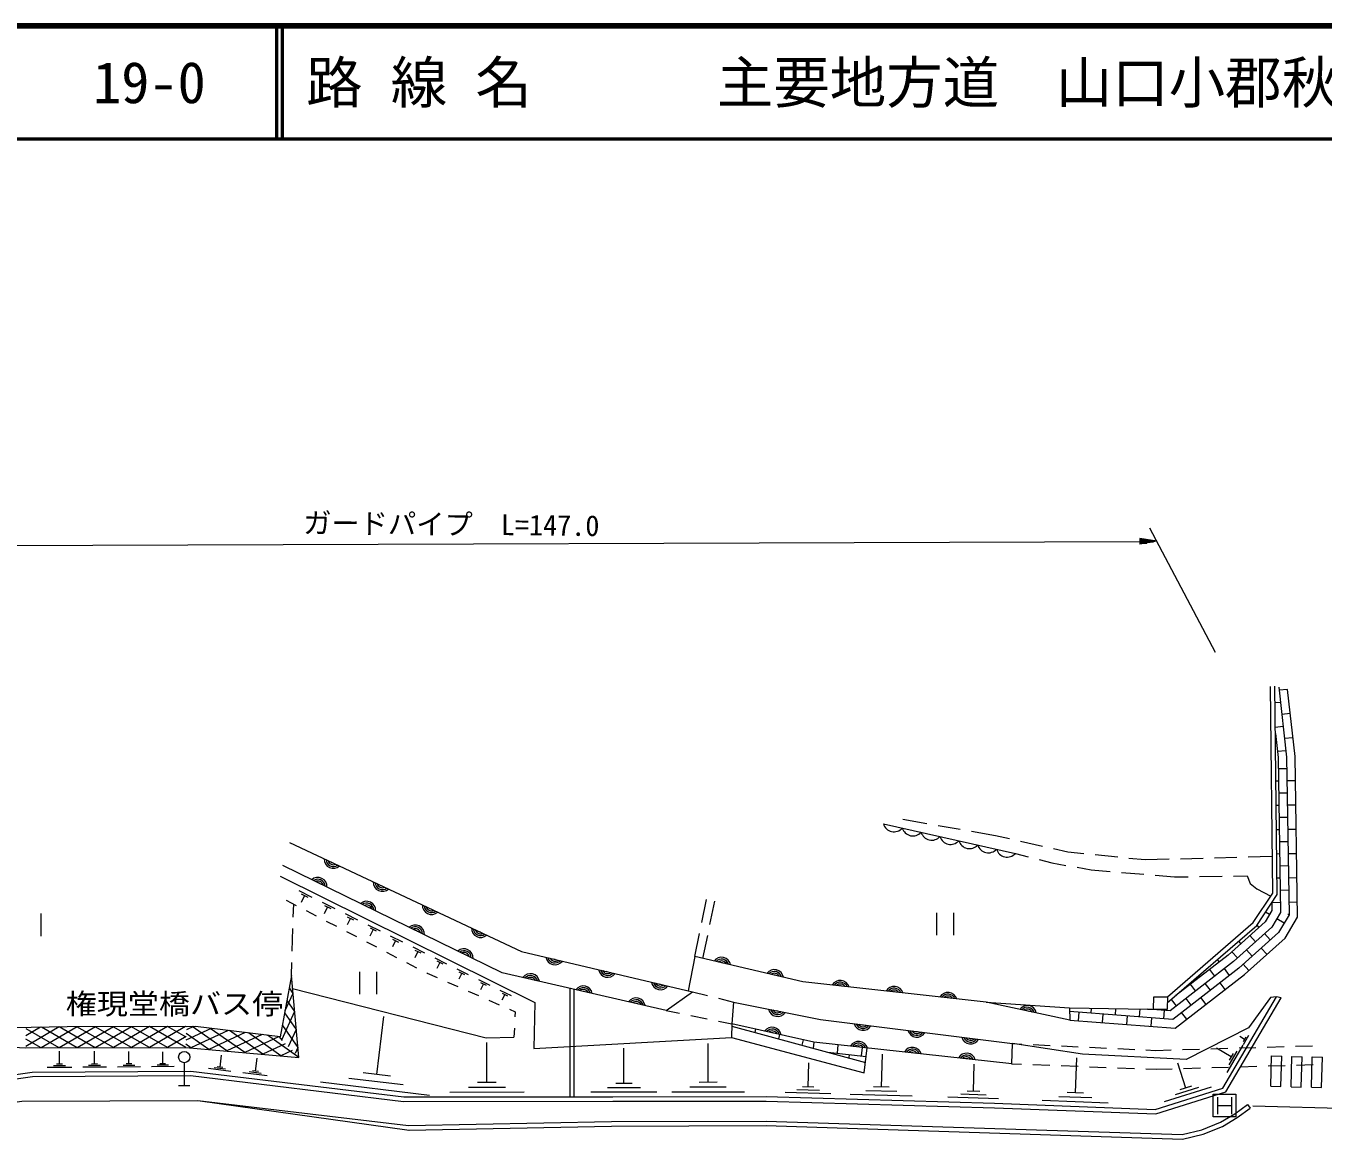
# Model space of a CAD drawing. Units: millimetres, scale not verified. Extents: x 40000 to 680000, y 20000 to 380000.
# Drawn here: x 155580 to 270404, y 281505 to 380000 of the extents above; entities that cross this region are included whole.
import ezdxf
from ezdxf.enums import TextEntityAlignment as Align

# ---------------------------------------------------------------- set-up
doc = ezdxf.new("R2010")
doc.units = ezdxf.units.MM
doc.header["$LTSCALE"] = 1000
for name, color, linetype, lineweight in [('M-BGD', 7, 'Continuous', 13), ('M-STR-HTXT', 7, 'Continuous', 13), ('M-STR-STRC', 7, 'Continuous', 13), ('M-STR-STRD', 7, 'Continuous', 13), ('M-TTL', 2, 'Continuous', 140), ('M-TTL-LINE', 7, 'Continuous', 50)]:
    doc.layers.add(name, color=color, linetype=linetype, lineweight=lineweight)
doc.layers.add('M-BGD-HTXT', color=7, linetype='Continuous')
doc.layers.add('M-TTL-TXT', color=7, linetype='Continuous')
doc.styles.add('ＭＳ ゴシック', font='')
doc.styles.get('ＭＳ ゴシック').set_extended_font_data('MS Gothic')

msp = doc.modelspace()

# ---------------------------------------------------------------- linework, layer by layer
at = {"layer": 'M-BGD'}
for p, q in [((266482, 321483), (267173, 315306)), ((267257, 321295), (266512, 321211)), ((266632, 320143), (266155, 320090)), ((267497, 319158), (266751, 319075)), ((266871, 318006), (266179, 317929)), ((266185, 317388), (266424, 315258)), ((267736, 317022), (266990, 316938)), ((266245, 316855), (266191, 316849)), ((267110, 315870), (266365, 315786)), ((266424, 315258), (266638, 301538)), ((267173, 315306), (267391, 301335)), ((267189, 314267), (266439, 314255)), ((266456, 313180), (266233, 313177)), ((267956, 313204), (267206, 313192)), ((267223, 312117), (266473, 312105)), ((266490, 311031), (266257, 311027)), ((267989, 311054), (267240, 311042)), ((231485, 309396), (243169, 306780)), ((233216, 309807), (235336, 309434)), ((236321, 309260), (238291, 308913)), ((266523, 308881), (266281, 308877)), ((267256, 309967), (266506, 309956)), ((268023, 308904), (267273, 308893)), ((239276, 308740), (241396, 308366)), ((241396, 308366), (242648, 308085)), ((243624, 307865), (245575, 307426)), ((267290, 307818), (266540, 307806)), ((243169, 306780), (244304, 306485)), ((246551, 307207), (247803, 306925)), ((247803, 306925), (249239, 306779)), ((250234, 306677), (252223, 306475)), ((266557, 306731), (266306, 306727)), ((268056, 306754), (267307, 306743)), ((245271, 306234), (246406, 305939)), ((246406, 305939), (247643, 305725)), ((248628, 305554), (249865, 305340)), ((253218, 306373), (254654, 306227)), ((254654, 306227), (256782, 306286)), ((257782, 306313), (259781, 306368)), ((260781, 306396), (262780, 306451)), ((263779, 306479), (265908, 306538)), ((267323, 305668), (266573, 305656)), ((249865, 305340), (251564, 305192)), ((252560, 305105), (254552, 304932)), ((255549, 304845), (257247, 304697)), ((257247, 304697), (258462, 304714)), ((259462, 304728), (261462, 304755)), ((262462, 304769), (263677, 304786)), ((263677, 304786), (263943, 304121)), ((266590, 304581), (266330, 304577)), ((268090, 304605), (267340, 304593)), ((179736, 303487), (180884, 302919)), ((179947, 303192), (180521, 302908)), ((263943, 304121), (264541, 303655)), ((264541, 303655), (265769, 302984)), ((267357, 303518), (266607, 303507)), ((178616, 302633), (179505, 302174)), ((179248, 301133), (179287, 302286)), ((180234, 303050), (179931, 302438)), ((181790, 302471), (182918, 301913)), ((182279, 302042), (181982, 301440)), ((181997, 302181), (182562, 301902)), ((215413, 300659), (215835, 302691)), ((216132, 300501), (216556, 302541)), ((265874, 302418), (265884, 301741)), ((266624, 302432), (265875, 302420)), ((268123, 302455), (267374, 302443)), ((156905, 301454), (156905, 299454)), ((180393, 301715), (181281, 301256)), ((183824, 301465), (184934, 300916)), ((184306, 301043), (184013, 300451)), ((184028, 301180), (184583, 300905)), ((236183, 301536), (236183, 299536)), ((237683, 301536), (237683, 299536)), ((265884, 301741), (265281, 300739)), ((265662, 301372), (265318, 301579)), ((266638, 301538), (265866, 300257)), ((266947, 300598), (266305, 300985)), ((267391, 301335), (266451, 299774)), ((267390, 301368), (267273, 301367)), ((179147, 298135), (179215, 300134)), ((182170, 300797), (183058, 300338)), ((183946, 299878), (184835, 299419)), ((185839, 300468), (186930, 299929)), ((186313, 300053), (186025, 299471)), ((186040, 300188), (186586, 299918)), ((265281, 300739), (262001, 297783)), ((265866, 300257), (262482, 297207)), ((266451, 299774), (262963, 296631)), ((264731, 300243), (264559, 300434)), ((185723, 298960), (186611, 298501)), ((187836, 299481), (188909, 298950)), ((188302, 299072), (188019, 298500)), ((188034, 299205), (188570, 298940)), ((214787, 297648), (215209, 299680)), ((215505, 297481), (215929, 299521)), ((263134, 298804), (262940, 299018)), ((264434, 298966), (263932, 299524)), ((265735, 299129), (265233, 299686)), ((187500, 298042), (188388, 297583)), ((189814, 298502), (190868, 297981)), ((190272, 298101), (189994, 297539)), ((190008, 298231), (190535, 297971)), ((191774, 297533), (192809, 297021)), ((214787, 297648), (214200, 294633)), ((262001, 297783), (257378, 294207)), ((262837, 297527), (262335, 298084)), ((264138, 297690), (263636, 298247)), ((265439, 297852), (264936, 298409)), ((179074, 295983), (179113, 297136)), ((185105, 296314), (185105, 294314)), ((186605, 296314), (186605, 294314)), ((189277, 297123), (190165, 296664)), ((192223, 297139), (191950, 296586)), ((191964, 297267), (192482, 297011)), ((193715, 296573), (194733, 296070)), ((193902, 296311), (194411, 296060)), ((262482, 297207), (256864, 292861)), ((262963, 296631), (257095, 292091)), ((260826, 295926), (260367, 296519)), ((261217, 297177), (261055, 297387)), ((262135, 295990), (261676, 296584)), ((263841, 296413), (263339, 296970)), ((191053, 296205), (191098, 296182)), ((191098, 296182), (191968, 295800)), ((192883, 295399), (193799, 294997)), ((194157, 296186), (193888, 295643)), ((195638, 295622), (196638, 295127)), ((196072, 295241), (195808, 294708)), ((195822, 295365), (196322, 295118)), ((259125, 294610), (258666, 295204)), ((259517, 295861), (259426, 295978)), ((260434, 294675), (259976, 295268)), ((261744, 294739), (261285, 295333)), ((179220, 294389), (178512, 292854)), ((178876, 294877), (179220, 294389)), ((194715, 294595), (195631, 294193)), ((197543, 294680), (198525, 294194)), ((197969, 294306), (197710, 293782)), ((197724, 294427), (198215, 294184)), ((203751, 285244), (203746, 294840)), ((204124, 285245), (204119, 294755)), ((212248, 292887), (214579, 294544)), ((214579, 294544), (215912, 294205)), ((216882, 293958), (218215, 293618)), ((257816, 294546), (257797, 294570)), ((258734, 293359), (258275, 293953)), ((260043, 293424), (259584, 294017)), ((266704, 294014), (266287, 294094)), ((178677, 293772), (179367, 292796)), ((196546, 293792), (197462, 293390)), ((198378, 292988), (198879, 292768)), ((212248, 292887), (213449, 292640)), ((218215, 293618), (218078, 291690)), ((247946, 293116), (256605, 292983)), ((249878, 292638), (249912, 293086)), ((252022, 292475), (252066, 293053)), ((254166, 292313), (254220, 293020)), ((256864, 292861), (254902, 293009)), ((255295, 292980), (255297, 293003)), ((256310, 292151), (256367, 292899)), ((257425, 293295), (256983, 293865)), ((179367, 292796), (178200, 290267)), ((178479, 292667), (179513, 291203)), ((186635, 287224), (187259, 292358)), ((198879, 292768), (198860, 292316)), ((214428, 292439), (215898, 292137)), ((216877, 291936), (218078, 291690)), ((218078, 291690), (218040, 290477)), ((257095, 292091), (247955, 292783)), ((248750, 291971), (248807, 292719)), ((250894, 291809), (250950, 292557)), ((253038, 291646), (253094, 292394)), ((255182, 291484), (255238, 292232)), ((258342, 292108), (257884, 292702)), ((158513, 291424), (155556, 289702)), ((156870, 291393), (155581, 290642)), ((158519, 289576), (155597, 291248)), ((160128, 291440), (156919, 289570)), ((160119, 289583), (156951, 291395)), ((161719, 289589), (158510, 291424)), ((161723, 291443), (158519, 289576)), ((163319, 289595), (160095, 291440)), ((163317, 291446), (160119, 289583)), ((164919, 289601), (161700, 291443)), ((164912, 291449), (161719, 289589)), ((166519, 289608), (163306, 291446)), ((166506, 291452), (163319, 289595)), ((168119, 289614), (164911, 291449)), ((168101, 291455), (164919, 289601)), ((169719, 289620), (166516, 291452)), ((169696, 291458), (166519, 289608)), ((169759, 290569), (168119, 289614)), ((169757, 290520), (168122, 291455)), ((169795, 291420), (169727, 291459)), ((171964, 291293), (169746, 290261)), ((171770, 289439), (169770, 290842)), ((170425, 291460), (169784, 291161)), ((173470, 291111), (170177, 289580)), ((173364, 289298), (170283, 291460)), ((174975, 290929), (171770, 289439)), ((174958, 289156), (171902, 291301)), ((176481, 290747), (173364, 289298)), ((176552, 289015), (173585, 291097)), ((177929, 290538), (174958, 289156)), ((178145, 288874), (175268, 290894)), ((179739, 288733), (176951, 290690)), ((178006, 290562), (178249, 290219)), ((178280, 291561), (179659, 289610)), ((179513, 291203), (178804, 289666)), ((198817, 291317), (198782, 290507)), ((218072, 291491), (229904, 288288)), ((220177, 291224), (220114, 290938)), ((222276, 290759), (222191, 290376)), ((263460, 290322), (263030, 290574)), ((263805, 290661), (263331, 289855)), ((263579, 290523), (263342, 290120)), ((156919, 289570), (155573, 290340)), ((170177, 289580), (169730, 289893)), ((178532, 289937), (176552, 289015)), ((179659, 289610), (179407, 289064)), ((196392, 286516), (196388, 290039)), ((208519, 286431), (208514, 289547)), ((215967, 286523), (215962, 289962)), ((224375, 290294), (224269, 289814)), ((225328, 290082), (225269, 289543)), ((227465, 289849), (227383, 289103)), ((229602, 289615), (229521, 288869)), ((242864, 288165), (242901, 289949)), ((242901, 289949), (243743, 289910)), ((244741, 289863), (246240, 289792)), ((247239, 289745), (248737, 289674)), ((249736, 289627), (251234, 289557)), ((252233, 289510), (253732, 289439)), ((254730, 289392), (255572, 289352)), ((255572, 289352), (256967, 289393)), ((257967, 289422), (259466, 289466)), ((260466, 289495), (261965, 289539)), ((262264, 288780), (260972, 289540)), ((263299, 289801), (261875, 287379)), ((262965, 289568), (264464, 289612)), ((265464, 289641), (266963, 289685)), ((267963, 289714), (269462, 289758)), ((158548, 288131), (158540, 289285)), ((161652, 288145), (161644, 289267)), ((164699, 288157), (164692, 289249)), ((167690, 288170), (167683, 289232)), ((169594, 288255), (169594, 286255)), ((172759, 287878), (172887, 288938)), ((175895, 287518), (176034, 288660)), ((179136, 289335), (178145, 288874)), ((224833, 286100), (224896, 288251)), ((226563, 289193), (229968, 288821)), ((228452, 288986), (228420, 288690)), ((231306, 286102), (231391, 289018)), ((248482, 285584), (248601, 288693)), ((258247, 286009), (257553, 288219)), ((262781, 289291), (262069, 288080)), ((262442, 289083), (262086, 288477)), ((265781, 286173), (265848, 288857)), ((265848, 288857), (266748, 288834)), ((266681, 286150), (266748, 288834)), ((267581, 286128), (267648, 288812)), ((267648, 288812), (268548, 288789)), ((268481, 286106), (268548, 288789)), ((269380, 286083), (269447, 288767)), ((269447, 288767), (270347, 288744)), ((270280, 286061), (270347, 288744)), ((159631, 287850), (157468, 287836)), ((159089, 287991), (158008, 287984)), ((158818, 288133), (158277, 288130)), ((162706, 287871), (160602, 287857)), ((162179, 288008), (161127, 288001)), ((161915, 288146), (161389, 288143)), ((165724, 287891), (163677, 287878)), ((165212, 288024), (164188, 288017)), ((164955, 288159), (164443, 288156)), ((168687, 287911), (166696, 287898)), ((168189, 288041), (167193, 288034)), ((167939, 288172), (167441, 288168)), ((173720, 287492), (171733, 287734)), ((173239, 287685), (172246, 287806)), ((173007, 287848), (172510, 287909)), ((176931, 287102), (174790, 287362)), ((176413, 287310), (175343, 287440)), ((176163, 287485), (175628, 287550)), ((187838, 287078), (185432, 287370)), ((239461, 285733), (239531, 288126)), ((242817, 288167), (243723, 288133)), ((244722, 288095), (246221, 288039)), ((247220, 288001), (248719, 287945)), ((249719, 287907), (251217, 287850)), ((252217, 287813), (253716, 287756)), ((254715, 287719), (255621, 287684)), ((255621, 287684), (257046, 287726)), ((258046, 287755), (259545, 287799)), ((260545, 287828), (262044, 287872)), ((263044, 287901), (264543, 287945)), ((265543, 287974), (267042, 288018)), ((268042, 288047), (269541, 288091)), ((169094, 286255), (170094, 286255)), ((191292, 285355), (181666, 286526)), ((188963, 286290), (184151, 286875)), ((198044, 286078), (194742, 286074)), ((197218, 286517), (195567, 286515)), ((209980, 286043), (207059, 286039)), ((209250, 286432), (207789, 286430)), ((217580, 286095), (214356, 286090)), ((216773, 286524), (215161, 286522)), ((225338, 286085), (224329, 286115)), ((231989, 286082), (230622, 286122)), ((260492, 286108), (256349, 284806)), ((259370, 286059), (257298, 285408)), ((258765, 286172), (257729, 285847)), ((265781, 286173), (266681, 286150)), ((267581, 286128), (268481, 286106)), ((269380, 286083), (270280, 286061)), ((199696, 285639), (193091, 285631)), ((211442, 285656), (205599, 285647)), ((219192, 285668), (212744, 285658)), ((226835, 285503), (222801, 285621)), ((225834, 285802), (223817, 285861)), ((234018, 285293), (228551, 285453)), ((232662, 285698), (229928, 285778)), ((241687, 285069), (237201, 285200)), ((240574, 285401), (238331, 285467)), ((240022, 285717), (238901, 285749)), ((251367, 284694), (245537, 284918)), ((249924, 285139), (247009, 285251)), ((249211, 285556), (247753, 285612)), ((264190, 284437), (278311, 284084))]:
    msp.add_line(p, q, dxfattribs=at)
for points in [[(256613, 293545), (264534, 300396), (266346, 303131), (266138, 321566)], [(256621, 294081), (264231, 300663), (265945, 303249), (265738, 321562)], [(247975, 292030), (257325, 291322), (263444, 296055), (267036, 299292), (268144, 301132), (267922, 315353), (267257, 321295)], [(178919, 307741), (199437, 298113), (214579, 294544)], [(212248, 292887), (197726, 296223), (178311, 305706)], [(178077, 304754), (200634, 293597), (200546, 289503), (218040, 290477)], [(247975, 292030), (240593, 293615), (224342, 295422), (214787, 297648)], [(73938, 282131), (101461, 283558), (120310, 284018), (135251, 284450), (156139, 287427), (170169, 287521), (189037, 285227), (207546, 285249), (221098, 285271), (241330, 284680), (255543, 284133), (261538, 286017), (266287, 294094)], [(73958, 281731), (101476, 283158), (120320, 283618), (135285, 284051), (156169, 287027), (170147, 287121), (189013, 284827), (207547, 284849), (221092, 284871), (241316, 284280), (255597, 283731), (261805, 285682), (266704, 294014)], [(179180, 294830), (196321, 290454), (198782, 290507)], [(266287, 294094), (265747, 294025), (263809, 291342), (258272, 288558)], [(218215, 293618), (225908, 292094), (242901, 289949)], [(240593, 293615), (247946, 293116), (247975, 292030)], [(242864, 288165), (225328, 290082), (218078, 291690)], [(218040, 290477), (229793, 287352), (230057, 289565)], [(258272, 288558), (249123, 289017), (242901, 289949)]]:
    msp.add_lwpolyline(points, dxfattribs=at)
for points in [[(134816, 290747), (155552, 289565), (169719, 289620), (179739, 288733), (179074, 295983), (178099, 290551), (170583, 291460), (159232, 291438), (136930, 291017)], [(256605, 292983), (255404, 293002), (255421, 294100), (256621, 294081)]]:
    msp.add_lwpolyline(points, close=True, dxfattribs=at)
msp.add_circle((169594, 288755), 500, dxfattribs=at)
for centre, radius, start, end in [((232425, 309679), 981, 196.75242, 318.00585), ((234094, 309306), 981, 196.75242, 318.00585), ((235763, 308932), 981, 196.75242, 318.00585), ((237432, 308558), 981, 196.75242, 318.00585), ((239101, 308184), 981, 196.75242, 318.00585), ((240770, 307811), 981, 196.75242, 318.00585), ((242439, 307437), 981, 196.75242, 318.00585), ((182793, 306268), 812, 177.48362, 312.24389), ((182793, 306268), 650, 183.59941, 306.1281), ((182793, 306268), 488, 194.7321, 294.99541), ((182793, 306268), 325, 228.92139, 260.80612), ((181412, 303844), 812, 356.58939, 131.34966), ((181412, 303844), 650, 2.70517, 125.23387), ((181412, 303844), 488, 13.83786, 114.10118), ((181412, 303844), 325, 48.02715, 79.91189), ((187138, 304229), 812, 177.48362, 312.24389), ((187138, 304229), 650, 183.59941, 306.1281), ((187138, 304229), 488, 194.7321, 294.99541), ((187138, 304229), 325, 228.92139, 260.80612), ((185725, 301737), 812, 356.58939, 131.34966), ((185725, 301737), 650, 2.70517, 125.23387), ((185725, 301737), 488, 13.83786, 114.10118), ((185725, 301737), 325, 48.02715, 79.91189), ((191484, 302190), 812, 177.48362, 312.24389), ((191484, 302190), 650, 183.59941, 306.1281), ((191484, 302190), 488, 194.7321, 294.99541), ((191484, 302190), 325, 228.92139, 260.80612), ((190038, 299631), 812, 356.58939, 131.34966), ((190038, 299631), 650, 2.70517, 125.23387), ((190038, 299631), 488, 13.83786, 114.10118), ((190038, 299631), 325, 48.02715, 79.91189), ((195829, 300151), 812, 177.48362, 312.24389), ((195829, 300151), 650, 183.59941, 306.1281), ((195829, 300151), 488, 194.7321, 294.99541), ((195829, 300151), 325, 228.92139, 260.80612), ((194351, 297524), 812, 356.58939, 131.34966), ((194351, 297524), 650, 2.70517, 125.23387), ((194351, 297524), 488, 13.83786, 114.10118), ((194351, 297524), 325, 48.02715, 79.91189), ((202408, 297734), 812, 189.35597, 324.11624), ((202408, 297734), 650, 195.47176, 318.00045), ((202408, 297734), 488, 206.60445, 306.86776), ((202408, 297734), 325, 240.79373, 272.67847), ((217156, 296775), 812, 9.50125, 144.26152), ((217156, 296775), 650, 15.61704, 138.14573), ((207080, 296633), 812, 189.35597, 324.11624), ((207080, 296633), 650, 195.47176, 318.00045), ((207080, 296633), 488, 206.60445, 306.86776), ((207080, 296633), 325, 240.79373, 272.67847), ((217156, 296775), 488, 26.74973, 127.01305), ((217156, 296775), 325, 60.93902, 92.82376), ((221831, 295686), 812, 9.50125, 144.26152), ((221831, 295686), 650, 15.61704, 138.14573), ((200239, 295325), 812, 9.67956, 144.43983), ((200239, 295325), 650, 15.79535, 138.32404), ((200239, 295325), 488, 26.92804, 127.19136), ((200239, 295325), 325, 61.11733, 93.00207), ((211752, 295532), 812, 189.35597, 324.11624), ((211752, 295532), 650, 195.47176, 318.00045), ((211752, 295532), 488, 206.60445, 306.86776), ((211752, 295532), 325, 240.79373, 272.67847), ((221831, 295686), 488, 26.74973, 127.01305), ((221831, 295686), 325, 60.93902, 92.82376), ((227662, 294738), 812, 16.27538, 151.03565), ((227662, 294738), 650, 22.39117, 144.91986), ((227662, 294738), 488, 33.52386, 133.78718), ((204917, 294251), 812, 9.67956, 144.43983), ((204917, 294251), 650, 15.79535, 138.32404), ((204917, 294251), 488, 26.92804, 127.19136), ((204917, 294251), 325, 61.11733, 93.00207), ((209595, 293176), 812, 9.67956, 144.43983), ((227662, 294738), 325, 67.71315, 99.59789), ((232433, 294208), 812, 16.27538, 151.03565), ((232433, 294208), 650, 22.39117, 144.91986), ((232433, 294208), 488, 33.52386, 133.78718), ((232433, 294208), 325, 67.71315, 99.59789), ((237203, 293677), 812, 16.27538, 151.03565), ((237203, 293677), 650, 22.39117, 144.91986), ((237203, 293677), 488, 33.52386, 133.78718), ((237203, 293677), 325, 67.71315, 99.59789), ((209595, 293176), 650, 15.79535, 138.32404), ((209595, 293176), 488, 26.92804, 127.19136), ((209595, 293176), 325, 61.11733, 93.00207), ((222122, 293163), 812, 191.41317, 326.17344), ((222122, 293163), 650, 197.52896, 320.05765), ((222122, 293163), 488, 208.66164, 308.92496), ((222122, 293163), 325, 242.85093, 274.73567), ((244218, 292517), 812, 10.50161, 145.26188), ((244218, 292517), 650, 16.6174, 139.14609), ((244218, 292517), 488, 27.75009, 128.0134), ((244218, 292517), 325, 61.93938, 93.82411), ((229681, 291933), 812, 195.42586, 330.18613), ((229681, 291933), 650, 201.54165, 324.07034), ((229681, 291933), 488, 212.67434, 312.93765), ((221635, 290581), 812, 10.11889, 144.87916), ((221635, 290581), 650, 16.23468, 138.76337), ((221635, 290581), 488, 27.36737, 127.63068), ((221635, 290581), 325, 61.55666, 93.44139), ((229681, 291933), 325, 246.86363, 278.74836), ((234443, 291332), 812, 195.42586, 330.18613), ((234443, 291332), 650, 201.54165, 324.07034), ((234443, 291332), 488, 212.67434, 312.93765), ((234443, 291332), 325, 246.86363, 278.74836), ((239206, 290731), 812, 195.42586, 330.18613), ((229290, 289335), 812, 16.37907, 151.13934), ((229290, 289335), 650, 22.49486, 145.02355), ((229290, 289335), 488, 33.62755, 133.89086), ((229290, 289335), 325, 67.81684, 99.70157), ((234062, 288813), 812, 16.37907, 151.13934), ((234062, 288813), 650, 22.49486, 145.02355), ((239206, 290731), 650, 201.54165, 324.07034), ((239206, 290731), 488, 212.67434, 312.93765), ((239206, 290731), 325, 246.86363, 278.74836), ((234062, 288813), 488, 33.62755, 133.89086), ((234062, 288813), 325, 67.81684, 99.70157), ((238833, 288291), 812, 16.37907, 151.13934), ((238833, 288291), 650, 22.49486, 145.02355), ((238833, 288291), 488, 33.62755, 133.89086), ((238833, 288291), 325, 67.81684, 99.70157)]:
    msp.add_arc(centre, radius, start, end, dxfattribs=at)
at = {"layer": 'M-STR-HTXT'}
for p, q in [((260886, 324567), (255078, 335565)), ((126955, 333922), (254195, 334392)), ((255695, 334397), (254194, 334642)), ((254194, 334642), (254195, 334142)), ((254494, 334593), (254194, 334592)), ((254194, 334542), (254794, 334544)), ((255094, 334495), (254194, 334492)), ((254194, 334442), (255394, 334446)), ((255695, 334397), (254195, 334142)), ((255695, 334397), (254195, 334392)), ((254195, 334342), (255395, 334346)), ((255095, 334295), (254195, 334292)), ((254195, 334242), (254795, 334244)), ((254495, 334193), (254195, 334192))]:
    msp.add_line(p, q, dxfattribs=at)
at = {"layer": 'M-STR-STRC'}
for p, q in [((260685, 283468), (260685, 285468)), ((260685, 285468), (262685, 285468)), ((261060, 285218), (261060, 283718)), ((262310, 285218), (262310, 283718)), ((262685, 285468), (262685, 283468)), ((261060, 284468), (262310, 284468)), ((262685, 283468), (260685, 283468))]:
    msp.add_line(p, q, dxfattribs=at)
at = {"layer": 'M-STR-STRD'}
for p, q in [((170800, 284905), (189495, 282299)), ((263707, 284550), (263942, 284227))]:
    msp.add_line(p, q, dxfattribs=at)
for points in [[(126190, 281738), (136681, 282145), (155204, 284855), (170800, 284905), (189456, 282694)], [(189456, 282694), (207422, 283054), (221113, 283100), (257922, 281907), (259665, 282322), (261312, 282986), (262586, 283734), (263707, 284550)], [(189464, 282294), (207426, 282654), (221107, 282700), (257962, 281505), (259787, 281940), (261489, 282626), (262805, 283399), (263942, 284227)]]:
    msp.add_lwpolyline(points, dxfattribs=at)
at = {"layer": 'M-TTL'}
msp.add_line((680000, 380000), (40000, 380000), dxfattribs=at)
at = {"layer": 'M-TTL-LINE'}
for p, q in [((177750, 380000), (177750, 370000)), ((178250, 380000), (178250, 370000)), ((40000, 370000), (680000, 370000))]:
    msp.add_line(p, q, dxfattribs=at)

# ---------------------------------------------------------------- texts
at = {"layer": 'M-BGD-HTXT', "style": 'ＭＳ ゴシック', "width": 1.1}
msp.add_text('権現堂橋バス停', height=1833, dxfattribs=at).set_placement((168728, 291999), align=Align.BOTTOM_CENTER)
at = {"layer": 'M-STR-HTXT', "style": 'ＭＳ ゴシック'}
msp.add_text('ガードパイプ  L=147.0', height=1833, rotation=359.429, dxfattribs=at).set_placement((193222, 334442), align=Align.BOTTOM_CENTER)
at = {"layer": 'M-TTL-TXT', "style": 'ＭＳ ゴシック'}
for s, p in [('19-0', (161521, 375000)), ('路 線 名', (180380, 375000)), ('主要地方道\u3000山口小郡秋穂線', (216734, 375000))]:
    msp.add_text(s, height=3666, dxfattribs=at).set_placement(p, align=Align.MIDDLE_LEFT)

doc.saveas('drawing.dxf')
